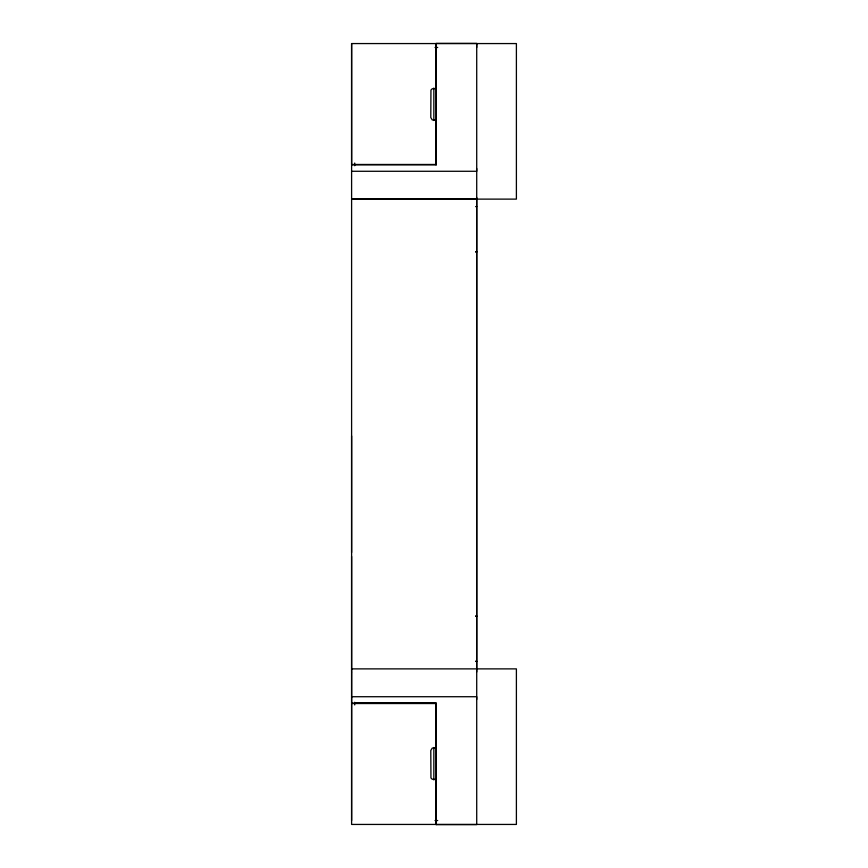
<?xml version="1.0" encoding="UTF-8"?>
<svg xmlns="http://www.w3.org/2000/svg" width="868" height="868" viewBox="0 0 868 868"><rect width="100%" height="100%" fill="white"/><g stroke="black" fill="none" stroke-linecap="round" stroke-linejoin="round"><path stroke-width="1.3" d="M351.605 820.542L351.616 672.179M351.605 671.984L351.605 556.442M351.605 552.547L351.605 435.942M351.605 199.119L516.395 199.119L516.395 43.563L351.605 43.563L351.605 164.475L435.975 164.475L435.975 120.099L432.253 119.936L430.788 117.505L430.951 90.044L432.253 88.742L435.975 88.579L435.975 43.563M433.837 120.5L433.837 88.037M435.975 824.437L435.975 779.421L432.253 779.258L430.951 777.956L430.788 750.495L432.253 748.064L435.975 747.901L435.975 703.525L351.605 703.525L351.605 824.437L516.395 824.437L516.395 668.881L351.605 668.881M351.605 696.722L476.716 696.722L476.716 824.6L436.17 824.6L436.17 703.188L351.605 703.188L351.605 43.563M436.17 164.974L436.17 47.458M476.716 699.467L476.716 197.513M435.02 47.458L437.711 47.458M351.605 164.811L436.17 164.811L436.17 43.4L476.716 43.4L476.716 171.278L351.605 171.278M351.605 199.184L476.716 199.184M475.621 206.606L476.716 206.606M475.751 251.731L476.716 251.731M475.621 251.98L476.716 251.98M475.621 616.02L476.716 616.02M475.751 616.269L476.716 616.269M475.751 661.253L476.716 661.253M475.621 661.394L476.716 661.394M355.5 703.026L436.17 703.026L436.17 824.6M435.02 820.542L437.711 820.542M476.716 43.563L476.716 47.458M476.716 168.533L476.716 671.984M433.837 747.5L433.837 779.963M354.719 163.043L354.719 165.723M354.719 702.277L354.719 704.957"/></g></svg>
